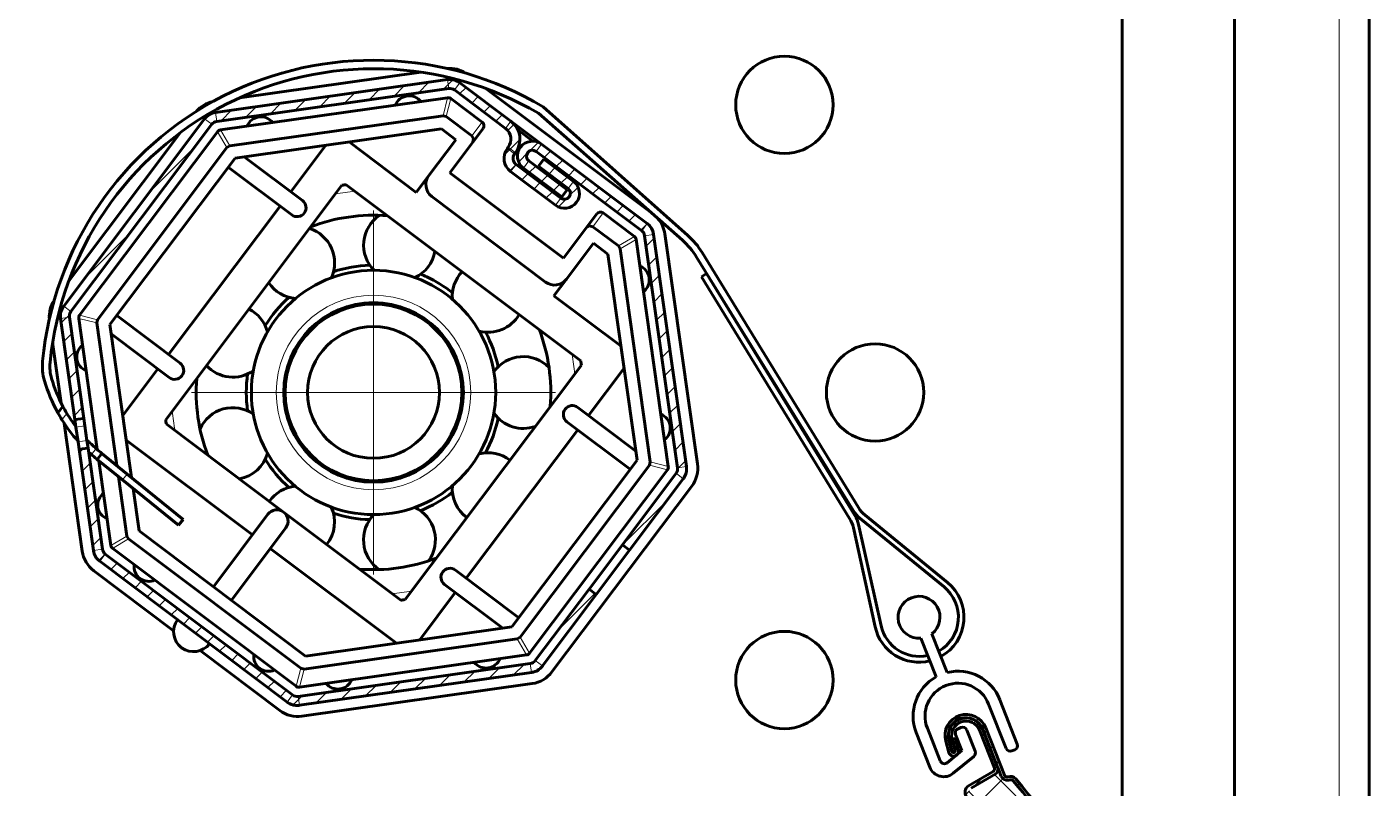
# Model space of a CAD drawing. Header units: millimetres. Extents: x 0 to 841, y 0 to 594.
# Drawn here: x 591.15 to 635.98, y 511.7 to 537.13 of the extents above; entities that cross this region are included whole.
import ezdxf

# ---------------------------------------------------------------- set-up
doc = ezdxf.new("R2010")
doc.units = ezdxf.units.MM
for name, pattern in [('K5LT_AXLED', [19.5, 15, -1.5, 1.5, -1.5]), ('K5LT_BASIC', [0]), ('K5LT_THIN', [0])]:
    doc.linetypes.add(name, pattern=pattern)
doc.layers.add('Системный слой (1)', color=7, linetype='Continuous', true_color=0x909090)
pattern_1 = [(45, (0, 0), (-0.3535534, 0.3535534), [])]

# ---------------------------------------------------------------- blocks, each defined once
blk = doc.blocks.new('U688')
at = {"layer": 'Системный слой (1)', "color": 5, "linetype": 'K5LT_BASIC', "lineweight": 60, "true_color": 0x0000ff}
for start, end in [(0, 180), (180, 0)]:
    blk.add_arc((602.727, 524.919), 4.08, start, end, dxfattribs=at)
blk = doc.blocks.new('U689')
at = {"layer": 'Системный слой (1)', "color": 5, "linetype": 'K5LT_BASIC', "lineweight": 60, "true_color": 0x0000ff}
for start, end in [(0, 180), (180, 0)]:
    blk.add_arc((602.727, 524.919), 3, start, end, dxfattribs=at)
blk = doc.blocks.new('U690')
at = {"layer": 'Системный слой (1)', "color": 7, "linetype": 'K5LT_THIN', "lineweight": 18}
for start, end in [(0, 180), (180, 0)]:
    blk.add_arc((602.727, 524.919), 3.25, start, end, dxfattribs=at)
blk = doc.blocks.new('U691')
at = {"layer": 'Системный слой (1)', "color": 5, "linetype": 'K5LT_BASIC', "lineweight": 60, "true_color": 0x0000ff}
for start, end in [(0, 180), (180, 0)]:
    blk.add_arc((616.448, 534.527), 1.625, start, end, dxfattribs=at)
blk = doc.blocks.new('U692')
at = {"layer": 'Системный слой (1)', "color": 5, "linetype": 'K5LT_BASIC', "lineweight": 60, "true_color": 0x0000ff}
for start, end in [(0, 180), (180, 0)]:
    blk.add_arc((616.448, 515.312), 1.625, start, end, dxfattribs=at)
blk = doc.blocks.new('U693')
at = {"layer": 'Системный слой (1)', "color": 5, "linetype": 'K5LT_BASIC', "lineweight": 60, "true_color": 0x0000ff}
for start, end in [(0, 180), (180, 0)]:
    blk.add_arc((619.477, 524.919), 1.625, start, end, dxfattribs=at)
blk = doc.blocks.new('U697')
at = {"layer": 'Системный слой (1)', "color": 5, "linetype": 'K5LT_BASIC', "lineweight": 60, "true_color": 0x0000ff}
for start, end in [(0, 180), (180, 0)]:
    blk.add_arc((602.727, 524.919), 2.95, start, end, dxfattribs=at)
blk = doc.blocks.new('U698')
at = {"layer": 'Системный слой (1)', "color": 5, "linetype": 'K5LT_BASIC', "lineweight": 60, "true_color": 0x0000ff}
for start, end in [(0, 180), (180, 0)]:
    blk.add_arc((602.727, 524.919), 2.2, start, end, dxfattribs=at)
blk = doc.blocks.new('U701')
at = {"layer": 'Системный слой (1)', "color": 5, "linetype": 'K5LT_BASIC', "lineweight": 60, "true_color": 0x0000ff}
for p, q in [((606.071, 533.393), (606.013, 533.492)), ((606.041, 533.28), (606.071, 533.393))]:
    blk.add_line(p, q, dxfattribs=at)
blk = doc.blocks.new('U702')
at = {"layer": 'Системный слой (1)', "color": 5, "linetype": 'K5LT_BASIC', "lineweight": 60, "true_color": 0x0000ff}
for p, q in [((609.938, 530.485), (609.838, 530.426)), ((610.05, 530.457), (609.938, 530.485))]:
    blk.add_line(p, q, dxfattribs=at)
blk = doc.blocks.new('U762')
at = {"layer": 'Системный слой (1)', "color": 30, "linetype": 'K5LT_AXLED', "lineweight": 18, "true_color": 0xff8000}
for q in [(602.727, 530.999), (596.647, 524.919), (602.727, 518.839), (608.807, 524.919)]:
    blk.add_line((602.727, 524.919), q, dxfattribs=at)

msp = doc.modelspace()

# ---------------------------------------------------------------- hatches: boundary and pattern name
at = {"layer": 'Системный слой (1)'}
h = msp.add_hatch(dxfattribs=at)
h.set_pattern_fill('Металл', angle=45, style=0, pattern_type=0)
h.set_pattern_definition(pattern_1)
h.paths.add_polyline_path([(609.4051, 531.9716), (609.2248, 531.7318), (609.3027, 531.6), (609.2645, 531.4518), (609.1327, 531.3739), (608.9845, 531.4121), (608.8042, 531.1723), (609.1748, 531.0769), (609.5043, 531.2715), (609.5997, 531.6421)])
h.paths.add_polyline_path([(608.3682, 515.7813), (608.1284, 515.9616), (607.9636, 515.8643), (608.0057, 515.5673)])
h.paths.add_polyline_path([(607.7356, 532.4135), (607.9159, 532.6533), (607.838, 532.7851), (607.8762, 532.9333), (608.008, 533.0112), (608.1562, 532.973), (608.3365, 533.2128), (607.9659, 533.3082), (607.6364, 533.1136), (607.541, 532.743)])
h.paths.add_polyline_path([(609.2248, 531.7318), (609.4051, 531.9716), (608.4179, 532.7137), (608.2377, 532.4739)])
h.paths.add_polyline_path([(607.3055, 532.299), (607.4857, 532.5388), (607.3884, 532.7035), (607.4361, 532.8888), (607.1964, 533.0691), (607.0914, 532.6614)])
h.paths.add_polyline_path([(607.9159, 532.6533), (607.7356, 532.4135), (609.0145, 531.452), (609.1948, 531.6918)])
h.paths.add_polyline_path([(611.865, 530.5602), (611.6847, 530.3204), (611.782, 530.1557), (612.079, 530.1978)])
h.paths.add_polyline_path([(607.4857, 532.5388), (607.3055, 532.299), (608.8042, 531.1723), (608.9845, 531.4121)])
h.paths.add_polyline_path([(607.3174, 533.979), (607.1371, 533.7392), (607.3123, 533.4426), (607.2264, 533.1091), (607.4662, 532.9288), (607.6093, 533.4847)])
h.paths.add_polyline_path([(611.6847, 530.3204), (611.865, 530.5602), (608.3365, 533.2128), (608.1562, 532.973)])
h.paths.add_polyline_path([(613.1774, 522.4466), (612.8803, 522.4045), (612.8326, 522.2192), (613.0724, 522.0389)])
h.paths.add_polyline_path([(605.1997, 535.3694), (605.2418, 535.0724), (605.4271, 535.0247), (605.6074, 535.2645)])
h.paths.add_polyline_path([(607.4662, 532.9288), (607.2264, 533.1091), (607.1964, 533.0691), (607.4361, 532.8888)])
h.paths.add_polyline_path([(612.8803, 522.4045), (613.1774, 522.4466), (612.079, 530.1978), (611.782, 530.1557)])
h.paths.add_polyline_path([(613.0724, 522.0389), (612.8326, 522.2192), (611.0373, 519.8311), (611.2771, 519.6508)])
h.paths.add_polyline_path([(597.0861, 534.057), (597.3259, 533.8768), (597.4906, 533.9741), (597.4485, 534.2711)])
h.paths.add_polyline_path([(605.6074, 535.2645), (605.4271, 535.0247), (607.1371, 533.7392), (607.3174, 533.979)])
h.paths.add_polyline_path([(608.1284, 515.9616), (608.3682, 515.7813), (610.1635, 518.1694), (609.9237, 518.3497)])
h.paths.add_polyline_path([(600.2545, 514.4689), (600.2124, 514.7659), (600.0271, 514.8136), (599.8468, 514.5738)])
h.paths.add_polyline_path([(592.2768, 527.3918), (592.5739, 527.4339), (592.6216, 527.6192), (592.3818, 527.7994)])
h.paths.add_polyline_path([(597.4485, 534.2711), (597.4906, 533.9741), (605.2418, 535.0724), (605.1997, 535.3694)])
h.paths.add_polyline_path([(600.2124, 514.7659), (600.2545, 514.4689), (608.0057, 515.5673), (607.9636, 515.8643)])
h.paths.add_polyline_path([(593.5893, 519.2781), (593.7695, 519.5179), (593.6722, 519.6827), (593.3752, 519.6406)])
h.paths.add_polyline_path([(592.5739, 527.4339), (592.2768, 527.3918), (592.7559, 524.0112), (593.0529, 524.0533)])
h.paths.add_polyline_path([(592.3818, 527.7994), (592.6216, 527.6192), (597.3259, 533.8768), (597.0861, 534.057)])
h.paths.add_polyline_path([(593.7695, 519.5179), (593.5893, 519.2781), (599.8468, 514.5738), (600.0271, 514.8136)])
h.paths.add_polyline_path([(593.3752, 519.6406), (593.6722, 519.6827), (593.1932, 523.0632), (592.8962, 523.0211)])
h = msp.add_hatch(dxfattribs=at)
h.set_pattern_fill('Металл', angle=45, style=0, pattern_type=0)
h.set_pattern_definition(pattern_1)
h.paths.add_polyline_path([(622.0489, 513.3286), (622.0959, 513.6972), (622.3898, 513.9246), (622.7584, 513.8776), (622.9691, 513.6341), (623.4663, 512.3717), (623.4565, 512.2958), (623.4207, 512.2596), (622.5995, 511.7742), (622.4883, 511.6262), (622.5144, 511.443), (622.5372, 511.4108), (625.3789, 507.3968), (627.5334, 502.9758), (627.8353, 502.1687), (628.1682, 501.186), (629.2807, 496.3955), (629.5684, 493.487), (629.5403, 492.6493), (629.6063, 492.1376), (630.1327, 490.7973), (630.3026, 490.6209), (630.5475, 490.6164), (630.6226, 490.6583), (631.2562, 491.1351), (631.2991, 491.2076), (631.2782, 491.2891), (631.2057, 491.332), (631.1242, 491.3111), (630.4906, 490.8343), (630.4164, 490.8152), (630.3506, 490.8542), (630.3375, 490.8777), (629.8111, 492.2181), (629.823, 492.8609), (630.286, 493.307), (630.9288, 493.2951), (631.3749, 492.8321), (631.9633, 491.3335), (632.0961, 491.1957), (632.2874, 491.1922), (632.4252, 491.3249), (632.4394, 491.4821), (631.129, 498.5654), (630.1015, 501.805), (630.0226, 501.9221), (629.7196, 502.1987), (629.6709, 502.3027), (629.6713, 502.3229), (629.7077, 502.7278), (629.6865, 502.8682), (627.3222, 507.5896), (624.2727, 511.9004), (624.1803, 512.0115), (624.0069, 512.0913), (623.9106, 512.0758), (623.8997, 512.0731), (623.8259, 512.0929), (623.7947, 512.1333), (623.174, 513.714), (622.7993, 514.1028), (622.2595, 514.1128), (621.8707, 513.7381), (621.8366, 513.2708), (621.9391, 512.8942), (622.0164, 512.7944), (622.1417, 512.7784), (622.2415, 512.8557), (622.2575, 512.9809), (622.2575, 512.9809), (622.1536, 513.3627), (622.0536, 513.3301), (622.1551, 512.9574), (622.149, 512.9138), (622.1138, 512.8873), (622.0702, 512.8935), (622.0438, 512.9286), (621.9427, 513.2997), (622.0004, 513.7518), (622.3609, 514.0307), (622.813, 513.973), (623.0716, 513.6738), (623.6928, 512.0919), (623.806, 511.9784), (623.9371, 511.9686), (623.9441, 511.9709), (624.0508, 511.9709), (624.1017, 511.9345), (627.1626, 507.6419), (628.3333, 505.5443), (629.5884, 502.8178), (629.599, 502.7476), (629.5635, 502.3525), (629.6321, 502.1333), (629.6601, 502.1041), (629.9557, 501.8342), (629.9952, 501.7757), (631.023, 498.536), (632.3337, 491.4421), (632.3061, 491.3391), (632.2138, 491.2858), (632.1108, 491.3135), (632.066, 491.373), (631.4773, 492.8723), (630.9727, 493.3959), (630.2458, 493.4093), (629.7222, 492.9048), (629.7087, 492.1778), (630.2351, 490.8375), (630.3466, 490.7217), (630.5073, 490.7188), (630.5566, 490.7463), (631.1726, 491.2099), (631.1744, 491.2103), (631.1761, 491.2094), (631.1766, 491.2075), (631.1756, 491.2059), (630.5571, 490.7404), (630.3971, 490.7018), (630.2567, 490.7877), (630.2305, 490.8355), (629.7041, 492.176), (629.6899, 492.8357), (629.1618, 497.7179), (627.8493, 502.4499), (625.787, 506.9065), (623.0296, 510.9699), (622.6448, 511.4385), (622.6048, 511.5653), (622.6663, 511.6832), (622.6895, 511.6996), (623.4832, 512.1687), (623.5751, 512.2911), (623.5799, 512.3657), (623.067, 513.6719), (622.7534, 513.9974), (622.3015, 514.0058), (621.9761, 513.6922), (621.9463, 513.3057), (622.0486, 512.9299), (622.1503, 512.9561)])
h = msp.add_hatch(dxfattribs=at)
h.set_pattern_fill('Неметалл', angle=45, style=0, pattern_type=0)
h.set_pattern_definition([(45, (0, 0), (-0.7071068, 0.7071068), []), (135, (0, 0), (-0.7071068, -0.7071068), [])])
h.paths.add_polyline_path([(633.7903, 386.2725), (633.6311, 388.281), (632.6673, 393.4643), (631.9707, 395.7632), (631.8979, 395.8412), (631.8366, 395.8537), (631.8292, 395.854), (631.6896, 395.933), (631.6453, 396.0567), (631.643, 396.3575), (631.638, 396.3528), (631.5472, 396.2295), (631.4771, 396.2035), (630.568, 396.05), (630.4554, 395.9794), (630.4257, 395.8498), (630.4327, 395.8222), (631.6465, 391.064), (632.073, 386.1719), (632.0731, 386.1526), (632.1547, 386.1622), (632.7232, 386.2183), (633.2916, 386.2572)])
h.paths.add_polyline_path([(633.2629, 381.2553), (632.7232, 381.2183), (632.1547, 381.1622), (631.5863, 381.095), (631.0208, 381.0242), (630.3432, 378.8532), (630.3257, 378.8235), (630.958, 379.1823), (631.6589, 378.9889), (632.0178, 378.3565), (632.025, 378.2468), (632.0373, 376.6361), (632.0789, 376.538), (632.1776, 376.4979), (632.2758, 376.5395), (632.312, 376.6046)])
h.paths.add_polyline_path([(631.643, 375.8804), (631.638, 375.8756), (631.5472, 375.7524), (631.4771, 375.7264), (630.568, 375.5729), (630.4554, 375.5023), (630.4257, 375.3727), (630.4327, 375.3451), (631.6465, 370.5869), (632.073, 365.6948), (631.7008, 360.7982), (630.5398, 356.0268), (630.3432, 355.4532), (630.3257, 355.4235), (630.958, 355.7823), (631.6589, 355.5889), (632.0178, 354.9565), (632.025, 354.8468), (632.0373, 353.2361), (632.0789, 353.138), (632.1776, 353.0979), (632.2758, 353.1395), (632.312, 353.2046), (633.6305, 360.2971), (633.832, 363.6899), (633.8162, 363.7587), (633.6369, 364.1166), (633.6204, 364.3457), (633.6358, 364.3831), (633.8104, 364.7393), (633.8257, 364.8086), (633.6311, 367.8039), (632.6673, 372.9871), (631.9707, 375.2861), (631.8979, 375.3641), (631.8366, 375.3766), (631.8292, 375.3769), (631.6896, 375.4558), (631.6453, 375.5796)])
h.paths.add_polyline_path([(632.0373, 397.1133), (632.0789, 397.0151), (632.1777, 396.975), (632.2758, 397.0166), (632.312, 397.0817), (633.6305, 404.1742), (633.832, 407.5671), (633.8162, 407.6358), (633.6369, 407.9938), (633.6204, 408.2228), (633.6358, 408.2602), (633.8105, 408.6164), (633.8257, 408.6857), (633.6311, 411.681), (632.6673, 416.8643), (631.9707, 419.1632), (631.8979, 419.2412), (631.8366, 419.2537), (631.8292, 419.254), (631.6896, 419.333), (631.6453, 419.4567), (631.643, 419.7575), (631.638, 419.7528), (631.5472, 419.6295), (631.4771, 419.6035), (630.568, 419.45), (630.4554, 419.3794), (630.4257, 419.2498), (630.4327, 419.2222), (631.6465, 414.464), (632.073, 409.5719), (631.7008, 404.6753), (630.5398, 399.9039), (630.3432, 399.3303), (630.3257, 399.3006), (630.958, 399.6594), (631.6589, 399.466), (632.0178, 398.8336), (632.025, 398.7239)])
h.paths.add_polyline_path([(631.643, 352.4804), (631.638, 352.4756), (631.5472, 352.3524), (631.4771, 352.3264), (630.568, 352.1729), (630.4554, 352.1023), (630.4257, 351.9727), (630.4327, 351.9451), (631.6465, 347.1869), (632.073, 342.2948), (631.7008, 337.3982), (630.5398, 332.6268), (630.3432, 332.0532), (630.3257, 332.0235), (630.958, 332.3823), (631.6589, 332.1889), (632.0178, 331.5565), (632.025, 331.4468), (632.0373, 329.8361), (632.0789, 329.738), (632.1776, 329.6979), (632.2758, 329.7395), (632.312, 329.8046), (633.6305, 336.8971), (633.832, 340.2899), (633.8162, 340.3587), (633.6369, 340.7166), (633.6204, 340.9457), (633.6358, 340.9831), (633.8104, 341.3393), (633.8257, 341.4086), (633.6311, 344.4039), (632.6673, 349.5871), (631.9707, 351.8861), (631.8979, 351.9641), (631.8366, 351.9766), (631.8292, 351.9769), (631.6896, 352.0558), (631.6453, 352.1796)])
h.paths.add_polyline_path([(632.0373, 420.5133), (632.0789, 420.4151), (632.1777, 420.375), (632.2758, 420.4166), (632.312, 420.4817), (633.6305, 427.5742), (633.832, 430.9671), (633.8162, 431.0358), (633.6369, 431.3938), (633.6204, 431.6228), (633.6358, 431.6602), (633.8105, 432.0164), (633.8257, 432.0857), (633.6311, 435.081), (632.6673, 440.2643), (631.9707, 442.5632), (631.8979, 442.6412), (631.8366, 442.6537), (631.8292, 442.654), (631.6896, 442.733), (631.6453, 442.8567), (631.643, 443.1575), (631.638, 443.1528), (631.5472, 443.0295), (631.4771, 443.0035), (630.568, 442.85), (630.4554, 442.7794), (630.4257, 442.6498), (630.4327, 442.6222), (631.6465, 437.864), (632.073, 432.9719), (631.7008, 428.0753), (630.5398, 423.3039), (630.3432, 422.7303), (630.3257, 422.7006), (630.958, 423.0594), (631.6589, 422.866), (632.0178, 422.2336), (632.025, 422.1239)])
h.paths.add_polyline_path([(631.643, 329.0804), (631.638, 329.0756), (631.5472, 328.9524), (631.4771, 328.9264), (630.568, 328.7729), (630.4554, 328.7023), (630.4257, 328.5727), (630.4327, 328.5451), (631.6465, 323.7869), (632.073, 318.8948), (631.7008, 313.9982), (630.5398, 309.2268), (630.3432, 308.6532), (630.3257, 308.6235), (630.958, 308.9823), (631.6589, 308.7889), (632.0178, 308.1565), (632.025, 308.0468), (632.0373, 306.4361), (632.0789, 306.338), (632.1776, 306.2979), (632.2758, 306.3395), (632.312, 306.4046), (633.6305, 313.4971), (633.832, 316.8899), (633.8162, 316.9587), (633.6369, 317.3166), (633.6204, 317.5457), (633.6358, 317.5831), (633.8104, 317.9393), (633.8257, 318.0086), (633.6311, 321.0039), (632.6673, 326.1871), (631.9707, 328.4861), (631.8979, 328.5641), (631.8366, 328.5766), (631.8292, 328.5769), (631.6896, 328.6558), (631.6453, 328.7796)])
h.paths.add_polyline_path([(632.0373, 443.9133), (632.0789, 443.8151), (632.1777, 443.775), (632.2758, 443.8166), (632.312, 443.8817), (633.6305, 450.9742), (633.832, 454.3671), (633.8162, 454.4358), (633.6369, 454.7938), (633.6204, 455.0228), (633.6358, 455.0602), (633.8105, 455.4164), (633.8257, 455.4857), (633.6311, 458.481), (632.6673, 463.6643), (631.9707, 465.9632), (631.8979, 466.0412), (631.8366, 466.0537), (631.8292, 466.054), (631.6896, 466.133), (631.6453, 466.2567), (631.643, 466.5575), (631.638, 466.5528), (631.5472, 466.4295), (631.4771, 466.4035), (630.568, 466.25), (630.4554, 466.1794), (630.4257, 466.0498), (630.4327, 466.0222), (631.6465, 461.264), (632.073, 456.3719), (631.7008, 451.4753), (630.5398, 446.7039), (630.3432, 446.1303), (630.3257, 446.1006), (630.958, 446.4594), (631.6589, 446.266), (632.0178, 445.6336), (632.025, 445.5239)])
h.paths.add_polyline_path([(631.643, 305.6804), (631.638, 305.6756), (631.5472, 305.5524), (631.4771, 305.5264), (630.568, 305.3729), (630.4554, 305.3023), (630.4257, 305.1727), (630.4327, 305.1451), (631.6465, 300.3869), (632.073, 295.4948), (631.7008, 290.5982), (630.5398, 285.8268), (630.3432, 285.2532), (630.3257, 285.2235), (630.958, 285.5823), (631.6589, 285.3889), (632.0178, 284.7565), (632.025, 284.6468), (632.0373, 283.0361), (632.0789, 282.938), (632.1776, 282.8979), (632.2758, 282.9395), (632.312, 283.0046), (633.6305, 290.0971), (633.832, 293.4899), (633.8162, 293.5587), (633.6369, 293.9166), (633.6204, 294.1457), (633.6358, 294.1831), (633.8104, 294.5393), (633.8257, 294.6086), (633.6311, 297.6039), (632.6673, 302.7871), (631.9707, 305.0861), (631.8979, 305.1641), (631.8366, 305.1766), (631.8292, 305.1769), (631.6896, 305.2558), (631.6453, 305.3796)])
h.paths.add_polyline_path([(632.0373, 467.3133), (632.0789, 467.2151), (632.1777, 467.175), (632.2758, 467.2166), (632.312, 467.2817), (633.6305, 474.3742), (633.832, 477.7671), (633.8162, 477.8358), (633.6369, 478.1938), (633.6204, 478.4228), (633.6358, 478.4602), (633.8105, 478.8164), (633.8257, 478.8857), (633.6311, 481.881), (632.6673, 487.0643), (631.9707, 489.3632), (631.8979, 489.4412), (631.8366, 489.4537), (631.8292, 489.454), (631.6896, 489.533), (631.6453, 489.6567), (631.643, 489.9575), (631.638, 489.9528), (631.5472, 489.8295), (631.4771, 489.8035), (630.568, 489.65), (630.4554, 489.5794), (630.4257, 489.4498), (630.4327, 489.4222), (631.6465, 484.664), (632.073, 479.7719), (631.7008, 474.8753), (630.5398, 470.1039), (630.3432, 469.5303), (630.3257, 469.5006), (630.958, 469.8594), (631.6589, 469.666), (632.0178, 469.0336), (632.025, 468.9239)])
h.paths.add_polyline_path([(631.643, 282.2804), (631.638, 282.2756), (631.5472, 282.1524), (631.4771, 282.1264), (630.568, 281.9729), (630.4554, 281.9023), (630.4257, 281.7727), (630.4327, 281.7451), (631.6465, 276.9869), (632.073, 272.0948), (631.7008, 267.1982), (630.5398, 262.4268), (630.3432, 261.8532), (630.3257, 261.8235), (630.958, 262.1823), (631.6589, 261.9889), (632.0178, 261.3565), (632.025, 261.2468), (632.0373, 259.6361), (632.0789, 259.538), (632.1776, 259.4979), (632.2758, 259.5395), (632.312, 259.6046), (633.6305, 266.6971), (633.832, 270.0899), (633.8162, 270.1587), (633.6369, 270.5166), (633.6204, 270.7457), (633.6358, 270.7831), (633.8104, 271.1393), (633.8257, 271.2086), (633.6311, 274.2039), (632.6673, 279.3871), (631.9707, 281.6861), (631.8979, 281.7641), (631.8366, 281.7766), (631.8292, 281.7769), (631.6896, 281.8558), (631.6453, 281.9796)])
h.paths.add_polyline_path([(632.066, 491.373), (632.14, 491.2963), (632.2465, 491.2943), (632.3233, 491.3683), (632.3337, 491.4421), (631.023, 498.536), (629.9952, 501.7757), (629.9557, 501.8342), (629.6601, 502.1041), (629.5627, 502.312), (629.5635, 502.3525), (629.599, 502.7476), (629.5884, 502.8178), (628.3333, 505.5443), (625.5759, 510.0379), (624.1017, 511.9345), (624.0058, 511.9813), (623.9441, 511.9709), (623.9371, 511.9686), (623.7785, 511.9923), (623.6928, 512.0919), (623.5828, 512.3719), (623.5799, 512.3657), (623.5393, 512.2181), (623.4832, 512.1687), (622.6895, 511.6996), (622.6096, 511.5933), (622.6283, 511.4617), (622.6448, 511.4385), (625.4832, 507.4313), (627.6345, 503.0169), (629.0418, 498.3123), (629.6679, 493.4417), (629.6899, 492.8357), (629.6842, 492.8017), (630.1459, 493.3633), (630.8696, 493.4339), (631.4312, 492.9721), (631.4773, 492.8723)])

# ---------------------------------------------------------------- linework, layer by layer
at = {"layer": 'Системный слой (1)', "color": 5, "linetype": 'K5LT_BASIC', "lineweight": 60, "true_color": 0x0000ff}
for p, q in [((635.9771, 556.0692), (635.9771, 502.5692)), ((631.4771, 552.0692), (631.4771, 506.6692)), ((627.7271, 506.8961), (627.7271, 548.4192)), ((605.1997, 535.3694), (597.4485, 534.2711)), ((604.3067, 535.6216), (598.2559, 534.7642)), ((605.2202, 535.3723), (605.1997, 535.3694)), ((605.6074, 535.2645), (605.5908, 535.2769)), ((607.3174, 533.979), (605.6074, 535.2645)), ((597.4906, 533.9741), (605.2418, 535.0724)), ((605.4271, 535.0247), (607.1371, 533.7392)), ((611.9638, 530.9551), (606.4933, 535.0677)), ((605.2019, 534.7637), (597.6147, 533.6886)), ((606.3573, 533.9501), (605.3131, 534.7351)), ((608.3923, 534.4646), (613.2286, 530.1613)), ((597.0861, 534.057), (592.3818, 527.7994)), ((597.0985, 534.0736), (597.0861, 534.057)), ((597.4485, 534.2711), (597.428, 534.2682)), ((605.0482, 534.1632), (597.9292, 533.1544)), ((605.1577, 534.135), (605.0482, 534.1632)), ((606.013, 533.492), (605.1577, 534.135)), ((608.3365, 533.2128), (607.3174, 533.979)), ((613.042, 530.0035), (608.2343, 534.2465)), ((596.27, 533.5956), (592.5585, 528.6586)), ((592.6216, 527.6192), (597.3259, 533.8768)), ((597.5159, 533.6303), (592.9111, 527.5051)), ((604.9936, 533.7242), (598.1036, 532.7479)), ((605.4767, 533.3611), (604.9936, 533.7242)), ((606.3871, 533.74), (606.0414, 533.2801)), ((608.0507, 533.3129), (607.5495, 533.6897)), ((597.8319, 533.0969), (593.5113, 527.3497)), ((597.9292, 533.1544), (597.8319, 533.0969)), ((599.9664, 531.6235), (601.1346, 533.1774)), ((601.9131, 533.2877), (604.1547, 531.6026)), ((604.5753, 532.1621), (605.4767, 533.3611)), ((605.2754, 532.2613), (606.0414, 533.2801)), ((607.2264, 533.1091), (607.1964, 533.0691)), ((611.865, 530.5602), (608.3365, 533.2128)), ((598.1036, 532.7479), (593.922, 527.1856)), ((598.4125, 532.7917), (600.3545, 531.3318)), ((607.4361, 532.8888), (607.4662, 532.9288)), ((609.1948, 531.6918), (607.9159, 532.6533)), ((608.1562, 532.973), (611.6847, 530.3204)), ((608.4179, 532.7137), (608.2377, 532.4739)), ((608.4179, 532.7137), (609.4051, 531.9716)), ((599.9939, 530.8522), (597.8756, 532.4447)), ((604.1547, 531.6026), (604.5753, 532.1621)), ((605.2754, 532.2613), (609.0722, 529.407)), ((607.3055, 532.299), (608.8042, 531.1723)), ((608.9845, 531.4121), (607.4857, 532.5388)), ((609.0145, 531.452), (607.7356, 532.4135)), ((608.2377, 532.4739), (609.2248, 531.7318)), ((601.6743, 531.8395), (595.7867, 524.0079)), ((609.6475, 525.9719), (601.8158, 531.8596)), ((609.0145, 531.452), (609.1948, 531.6918)), ((608.4713, 528.6077), (604.6745, 531.462)), ((595.8803, 526.1881), (599.6059, 531.1439)), ((609.8381, 530.4258), (610.1839, 530.8857)), ((611.4382, 530.1304), (610.3939, 530.9155)), ((609.0722, 529.407), (609.8381, 530.4258)), ((610.9049, 529.8144), (610.0496, 530.4574)), ((611.8815, 530.5478), (611.865, 530.5602)), ((610.0728, 529.9058), (609.1714, 528.7069)), ((610.5559, 529.5427), (610.0728, 529.9058)), ((612.5717, 522.4444), (611.4966, 530.0316)), ((611.782, 530.1557), (612.8803, 522.4045)), ((612.079, 530.1978), (612.0761, 530.2183)), ((613.1774, 522.4466), (612.079, 530.1978)), ((613.5443, 522.5299), (612.4547, 530.2196)), ((611.5322, 522.6527), (610.5559, 529.5427)), ((610.9624, 529.7171), (610.9049, 529.8144)), ((611.9711, 522.5981), (610.9624, 529.7171)), ((618.7596, 520.9616), (613.514, 529.444)), ((613.6984, 529.5998), (618.9248, 521.071)), ((609.1714, 528.7069), (608.7508, 528.1473)), ((613.6753, 528.7867), (613.8458, 528.8913)), ((618.6282, 520.7087), (613.6753, 528.7867)), ((613.8458, 528.8913), (618.8002, 520.8107)), ((608.7508, 528.1473), (610.9924, 526.4622)), ((592.3818, 527.7994), (592.3693, 527.7829)), ((592.2739, 527.4123), (592.2768, 527.3918)), ((592.2768, 527.3918), (592.7559, 524.0112)), ((593.0529, 524.0533), (592.5739, 527.4339)), ((592.8825, 527.3939), (593.5035, 523.0116)), ((593.5113, 527.3497), (593.4831, 527.2402)), ((593.4831, 527.2402), (594.1583, 522.4751)), ((593.922, 527.1856), (594.6459, 522.0773)), ((594.15, 527.4889), (596.2683, 525.8964)), ((595.9077, 525.4168), (593.9658, 526.8767)), ((592.0122, 526.5868), (592.2994, 524.5595)), ((603.7799, 517.9988), (609.6675, 525.8305)), ((594.3515, 524.1546), (595.5197, 525.7086)), ((611.0957, 525.7332), (609.9062, 524.151)), ((592.1845, 524.2402), (592.3552, 524.4509)), ((593.0529, 524.0533), (592.7559, 524.0112)), ((593.0529, 524.0533), (593.088, 523.8058)), ((609.5465, 524.4215), (611.4884, 522.9616)), ((592.3936, 523.8949), (592.9995, 519.6187)), ((592.7559, 524.0112), (592.7909, 523.7637)), ((592.7909, 523.7637), (592.8611, 523.2686)), ((593.1581, 523.3107), (593.088, 523.8058)), ((595.8067, 523.8664), (599.7226, 520.9226)), ((609.5457, 523.6714), (605.8201, 518.7157)), ((611.3042, 522.3494), (609.1859, 523.9419)), ((592.8611, 523.2686), (592.8962, 523.0211)), ((593.1581, 523.3107), (593.1932, 523.0632)), ((598.6805, 520.1605), (594.4689, 523.3267)), ((592.8962, 523.0211), (593.1932, 523.0632)), ((592.8962, 523.0211), (593.3752, 519.6406)), ((593.6722, 519.6827), (593.1932, 523.0632)), ((593.472, 522.7055), (593.4981, 522.6843)), ((593.6587, 522.8827), (593.4981, 522.6843)), ((593.6055, 522.926), (593.6587, 522.8827)), ((593.6587, 522.8827), (594.5018, 522.1949)), ((593.4981, 522.6843), (594.3435, 521.9995)), ((593.5566, 522.6369), (593.9576, 519.8068)), ((607.3506, 517.0904), (611.5322, 522.6527)), ((607.6224, 516.7414), (611.9429, 522.4886)), ((607.9384, 516.2081), (612.5431, 522.3332)), ((611.9429, 522.4886), (611.9711, 522.5981)), ((613.1803, 522.4261), (613.1774, 522.4466)), ((594.2104, 522.1073), (594.4919, 520.1213)), ((594.3435, 521.9995), (596.2169, 520.4822)), ((594.5018, 522.1949), (596.3698, 520.671)), ((608.6866, 515.5808), (613.3535, 521.7887)), ((612.8326, 522.2192), (611.0373, 519.8311)), ((611.2771, 519.6508), (613.0724, 522.0389)), ((613.0724, 522.0389), (613.0849, 522.0554)), ((594.6975, 521.7128), (594.8983, 520.2957)), ((599.7226, 520.9226), (603.6384, 517.9787)), ((596.3698, 520.671), (596.2169, 520.4822)), ((597.3798, 518.4302), (599.1975, 520.8482)), ((618.9238, 520.5053), (619.6776, 517.1264)), ((621.7806, 518.4231), (618.978, 520.7126)), ((619.1443, 520.8195), (621.8947, 518.5694)), ((594.4919, 520.1213), (594.5494, 520.0239)), ((594.5494, 520.0239), (600.2965, 515.7033)), ((594.8983, 520.2957), (600.4606, 516.1141)), ((599.797, 520.3975), (597.9792, 517.9795)), ((619.4798, 517.0869), (618.7524, 520.4004)), ((593.3752, 519.6406), (593.3781, 519.6201)), ((594.016, 519.7079), (600.1412, 515.1032)), ((603.4916, 516.5436), (599.28, 519.7098)), ((611.0373, 519.8311), (609.9237, 518.3497)), ((611.2771, 519.6508), (610.1635, 518.1694)), ((611.2771, 519.6508), (611.0373, 519.8311)), ((593.5727, 519.2906), (593.5893, 519.2781)), ((593.5893, 519.2781), (599.8468, 514.5738)), ((600.0271, 514.8136), (593.7695, 519.5179)), ((593.3887, 518.9597), (596.0518, 516.9577)), ((605.4603, 518.9861), (607.5786, 517.3937)), ((605.4595, 518.2361), (604.2701, 516.6539)), ((607.0417, 517.0466), (605.0998, 518.5065)), ((609.9237, 518.3497), (608.1284, 515.9616)), ((610.1635, 518.1694), (609.9237, 518.3497)), ((608.3682, 515.7813), (610.1635, 518.1694)), ((600.4606, 516.1141), (607.3506, 517.0904)), ((621.8872, 515.5619), (621.3769, 516.8576)), ((600.406, 515.6752), (607.525, 516.6839)), ((607.525, 516.6839), (607.6224, 516.7414)), ((621.0047, 516.711), (621.5151, 515.4153)), ((596.9337, 516.2947), (599.5967, 514.2928)), ((600.2523, 515.0746), (607.8395, 516.1497)), ((607.9636, 515.8643), (600.2124, 514.7659)), ((600.2545, 514.4689), (608.0057, 515.5673)), ((600.2965, 515.7033), (600.406, 515.6752)), ((608.0057, 515.5673), (608.0262, 515.5702)), ((608.3557, 515.7648), (608.3682, 515.7813)), ((600.3379, 514.102), (608.0276, 515.1916)), ((624.2256, 513.1727), (623.6416, 514.6552)), ((599.8468, 514.5738), (599.8634, 514.5614)), ((600.234, 514.466), (600.2545, 514.4689)), ((623.2695, 514.5086), (623.8534, 513.0261)), ((622.3431, 513.7226), (622.25, 513.686)), ((620.8504, 513.5557), (621.3061, 512.3988)), ((621.653, 512.6097), (621.2225, 513.7023)), ((622.0438, 512.9286), (621.9427, 513.2997)), ((621.9463, 513.3057), (622.0486, 512.9299)), ((622.1503, 512.9561), (622.0489, 513.3286)), ((622.1536, 513.3627), (622.0536, 513.3301)), ((622.0536, 513.3301), (622.1551, 512.9574)), ((622.2575, 512.9809), (622.1536, 513.3627)), ((622.1654, 513.4914), (622.377, 512.9543)), ((622.8156, 512.9324), (622.5376, 513.638)), ((622.9691, 513.6341), (623.4663, 512.3717)), ((623.5799, 512.3657), (623.067, 513.6719)), ((623.0716, 513.6738), (623.6928, 512.0919)), ((623.7947, 512.1333), (623.174, 513.714)), ((621.8366, 513.2708), (621.9391, 512.8942)), ((622.377, 512.9543), (621.8882, 512.5491)), ((622.0486, 512.9299), (622.1503, 512.9561)), ((624.048, 512.9415), (624.141, 512.9782)), ((622.0904, 512.1971), (622.7717, 512.7619)), ((623.4207, 512.2596), (622.5995, 511.7742)), ((623.4832, 512.1687), (622.6895, 511.6996)), ((622.6895, 511.6996), (623.4832, 512.1687)), ((623.5828, 512.3719), (623.5799, 512.3657)), ((623.6928, 512.0919), (623.5828, 512.3719)), ((623.9371, 511.9686), (623.9441, 511.9709)), ((623.9441, 511.9709), (623.9371, 511.9686))]:
    msp.add_line(p, q, dxfattribs=at)
at = {"layer": 'Системный слой (1)', "color": 7, "linetype": 'K5LT_THIN', "lineweight": 18}
for p, q in [((634.9771, 554.6483), (634.9771, 506.6231)), ((605.1997, 535.3694), (605.2418, 535.0724)), ((605.2204, 535.372), (605.2205, 535.3724)), ((605.4271, 535.0247), (605.6074, 535.2645)), ((605.5906, 535.2771), (605.5905, 535.2767)), ((605.0482, 534.1632), (605.2028, 534.7639)), ((605.3123, 534.7357), (605.1577, 534.135)), ((597.0861, 534.057), (597.3259, 533.8768)), ((597.0989, 534.0734), (597.0987, 534.0738)), ((597.4277, 534.2681), (597.4279, 534.2678)), ((597.4906, 533.9741), (597.4485, 534.2711)), ((606.013, 533.492), (606.3573, 533.9501)), ((607.3174, 533.979), (607.1371, 533.7392)), ((597.8319, 533.0969), (597.5164, 533.631)), ((597.6138, 533.6885), (597.9292, 533.1544)), ((607.4361, 532.8888), (607.1964, 533.0691)), ((607.2264, 533.1091), (607.4662, 532.9288)), ((608.1562, 532.973), (608.3365, 533.2128)), ((607.7356, 532.4135), (607.9159, 532.6533)), ((607.3055, 532.299), (607.4857, 532.5388)), ((609.4051, 531.9716), (609.2248, 531.7318)), ((608.9845, 531.4121), (608.8042, 531.1723)), ((610.3939, 530.9155), (610.0496, 530.4574)), ((611.865, 530.5602), (611.6847, 530.3204)), ((611.8814, 530.5474), (611.8817, 530.5476)), ((610.9049, 529.8144), (611.439, 530.1298)), ((611.4964, 530.0325), (610.9624, 529.7171)), ((611.782, 530.1557), (612.079, 530.1978)), ((612.0761, 530.2185), (612.0757, 530.2183)), ((592.3692, 527.7827), (592.3696, 527.7826)), ((592.6216, 527.6192), (592.3818, 527.7994)), ((592.2743, 527.4125), (592.2739, 527.4126)), ((592.2768, 527.3918), (592.5739, 527.4339)), ((593.4831, 527.2402), (592.8824, 527.3949)), ((592.9106, 527.5044), (593.5113, 527.3497)), ((592.4874, 524.2169), (592.3198, 524.01)), ((593.088, 523.8058), (592.7909, 523.7637)), ((593.1581, 523.3107), (592.8611, 523.2686)), ((593.4671, 523.0433), (593.3066, 522.8452)), ((612.5436, 522.334), (611.9429, 522.4886)), ((611.9711, 522.5981), (612.5718, 522.4435)), ((613.1774, 522.4466), (612.8803, 522.4045)), ((613.1799, 522.4259), (613.1803, 522.4258)), ((594.5018, 522.1949), (594.3435, 521.9995)), ((612.8326, 522.2192), (613.0724, 522.0389)), ((613.0851, 522.0557), (613.0846, 522.0558)), ((593.9578, 519.8058), (594.4919, 520.1213)), ((594.5494, 520.0239), (594.0153, 519.7085)), ((593.6722, 519.6827), (593.3752, 519.6406)), ((593.3781, 519.6198), (593.3785, 519.62)), ((593.5728, 519.2909), (593.5725, 519.2907)), ((593.5893, 519.2781), (593.7695, 519.5179)), ((607.8404, 516.1498), (607.525, 516.6839)), ((607.6224, 516.7414), (607.9378, 516.2073)), ((608.3682, 515.7813), (608.1284, 515.9616)), ((600.1419, 515.1026), (600.2965, 515.7033)), ((600.406, 515.6752), (600.2514, 515.0745)), ((607.9636, 515.8643), (608.0057, 515.5673)), ((608.0265, 515.5702), (608.0263, 515.5706)), ((608.3553, 515.7649), (608.3555, 515.7645)), ((600.0271, 514.8136), (599.8468, 514.5738)), ((600.2545, 514.4689), (600.2124, 514.7659)), ((599.8636, 514.5612), (599.8637, 514.5616)), ((600.2338, 514.4664), (600.2337, 514.466))]:
    msp.add_line(p, q, dxfattribs=at)
at = {"layer": 'Системный слой (1)', "color": 5, "linetype": 'K5LT_BASIC', "lineweight": 60, "true_color": 0x0000ff}
for centre, radius, start, end in [((602.7271, 524.9192), 11.1, 59.31101, 174.60627), ((602.7449, 524.8644), 10.87, 59.6681, 174.40661), ((605.2566, 534.7463), 1, 57.00864, 94.12168), ((605.2769, 534.8249), 0.55, 53.06516, 98.06516), ((605.2904, 534.8773), 0.5, 98.03264, 98.06516), ((605.2904, 534.8773), 0.5, 53.09768, 98.03264), ((605.2904, 534.8773), 0.5, 53.06516, 53.09768), ((603.9186, 534.3294), 0.5, 38.06516, 158.06516), ((605.2769, 534.8249), 0.25, 53.06516, 98.06516), ((597.567, 533.6566), 1, 102.00864, 139.12168), ((605.2229, 534.6152), 0.15, 97.70507, 98.06516), ((605.2229, 534.6152), 0.15, 53.42525, 97.70507), ((605.2229, 534.6152), 0.15, 53.06516, 53.42525), ((597.5257, 533.7265), 0.55, 98.06516, 143.06516), ((597.4982, 533.7731), 0.5, 143.03264, 143.06516), ((597.4982, 533.7731), 0.5, 98.09768, 143.03264), ((597.5257, 533.7265), 0.25, 98.06516, 143.06516), ((597.4982, 533.7731), 0.5, 98.06516, 98.09768), ((598.9681, 533.6279), 0.5, 38.06516, 158.06516), ((606.2672, 533.8302), 0.15, 323.06516, 53.06516), ((606.8667, 533.3795), 0.75, 323.06516, 53.06516), ((597.6358, 533.5401), 0.15, 142.70507, 143.06516), ((597.6358, 533.5401), 0.15, 98.42525, 142.70507), ((597.6358, 533.5401), 0.15, 98.06516, 98.42525), ((606.8667, 533.3795), 0.45, 323.06516, 53.06516), ((607.636, 532.7386), 0.55, 143.06516, 233.06516), ((608.0361, 532.8132), 0.5, 53.06516, 233.06516), ((608.0361, 532.8132), 0.2, 53.06516, 233.06516), ((607.636, 532.7386), 0.25, 143.06516, 233.06516), ((604.975, 531.8616), 0.5, 143.06516, 233.06516), ((602.7271, 524.9192), 7, 97.48047, 98.64985), ((609.1047, 531.5719), 0.5, 233.06516, 53.06516), ((609.1047, 531.5719), 0.2, 233.06516, 53.06516), ((600.1742, 531.092), 0.3, 233.06516, 53.06516), ((600.1741, 531.0921), 0.3, 323.06516, 53.06592), ((600.1741, 531.0921), 0.3, 233.0644, 323.06516), ((602.7271, 524.9192), 5.92, 85.43663, 110.69369), ((603.5974, 529.8428), 1.2, 124.15241, 224.67577), ((610.3038, 530.7956), 0.15, 53.06516, 143.06516), ((600.2289, 529.2503), 1.2, 335.27662, 72.56245), ((611.5345, 530.1206), 0.25, 8.06516, 53.06516), ((611.5345, 530.1206), 0.55, 8.06516, 53.06516), ((611.5811, 530.1481), 0.5, 53.03264, 53.06516), ((611.5811, 530.1481), 0.5, 8.09768, 53.03264), ((611.4646, 530.0793), 1, 8.06516, 39.30566), ((611.3481, 530.0105), 0.15, 52.70507, 53.06516), ((611.3481, 530.0105), 0.15, 8.42525, 52.70507), ((611.3481, 530.0105), 0.15, 8.06516, 8.42525), ((611.5811, 530.1481), 0.5, 8.06516, 8.09768), ((611.3877, 528.1291), 2.5, 31.73322, 48.57052), ((611.5668, 528.2936), 2.5, 31.5, 48.3373), ((603.5974, 529.8428), 1.2, 295.27662, 349.88629), ((602.7271, 524.9192), 4.25, 91.63937, 108.31302), ((611.4359, 528.6782), 0.5, 308.06516, 68.06516), ((600.2289, 529.2503), 1.2, 213.56787, 264.67577), ((602.7271, 524.9192), 4.25, 65.2192, 68.31302), ((602.7271, 524.9192), 4.25, 51.63937, 65.2192), ((606.5587, 528.1315), 1.2, 136.85062, 184.67577), ((608.7717, 529.0073), 0.5, 233.06516, 323.06516), ((602.7271, 524.9192), 4.25, 131.63937, 148.31302), ((592.9, 527.4487), 1, 147.00864, 184.12168), ((592.769, 527.4824), 0.5, 143.09768, 188.03264), ((592.8214, 527.4689), 0.55, 143.06516, 188.06516), ((592.769, 527.4824), 0.5, 143.06516, 143.09768), ((592.8214, 527.4689), 0.25, 143.06516, 188.06516), ((598.0294, 526.6312), 1.2, 15.27662, 63.44522), ((592.769, 527.4824), 0.5, 188.03264, 188.06516), ((593.031, 527.415), 0.15, 143.42525, 187.70507), ((593.031, 527.415), 0.15, 187.70507, 188.06516), ((593.031, 527.415), 0.15, 143.06516, 143.42525), ((606.5587, 528.1315), 1.2, 255.27662, 329.2797), ((602.7271, 524.9192), 4.25, 11.63937, 28.31302), ((602.7271, 524.9192), 5.92, 355.43663, 20.69369), ((593.3169, 526.1107), 0.5, 128.06516, 248.06516), ((593.4185, 525.7981), 1.75, 174.60627, 196.37954), ((593.3563, 525.7839), 1.4366, 174.40661, 196.32213), ((596.088, 525.6566), 0.3, 233.06516, 53.06516), ((596.0879, 525.6567), 0.3, 323.06516, 53.06592), ((607.7271, 524.9171), 1.2, 44.15241, 144.67577), ((602.7271, 524.9192), 7, 7.48047, 8.64985), ((596.7469, 526.7768), 4.9696, 196.32213, 207.90556), ((596.0879, 525.6567), 0.3, 233.0644, 323.06516), ((602.7271, 524.9192), 5.92, 175.43663, 200.69369), ((598.0294, 526.6312), 1.2, 222.6851, 304.67577), ((602.7271, 524.9192), 4.25, 171.63937, 188.31302), ((596.7765, 526.7851), 5.25, 196.37954, 208.99555), ((609.3662, 524.1817), 0.3, 53.06516, 233.06516), ((609.3663, 524.1816), 0.3, 53.0644, 143.06516), ((596.7765, 526.7851), 5.25, 208.99555, 211.90946), ((596.7469, 526.7768), 4.9696, 207.90556, 211.00463), ((596.7469, 526.7768), 4.9696, 211.00463, 217.22837), ((598.0279, 523.211), 1.2, 55.27662, 155.79998), ((602.7271, 524.9192), 4.25, 331.63937, 348.31302), ((607.7271, 524.9171), 1.2, 215.27662, 289.69445), ((609.3663, 524.1816), 0.3, 143.06516, 233.06592), ((612.1374, 523.7276), 0.5, 308.06516, 68.06516), ((596.7765, 526.7851), 5.25, 211.90946, 221.72124), ((602.7271, 524.9192), 7, 187.48047, 188.64985), ((596.7469, 526.7768), 4.9696, 223.68808, 228.70096), ((596.7765, 526.7851), 5.25, 227.23869, 228.6299), ((596.7765, 526.7851), 5.25, 228.6299, 230.99285), ((596.7469, 526.7768), 4.9696, 228.70096, 230.79278), ((598.0279, 523.211), 1.2, 280.554, 344.67577), ((602.7271, 524.9192), 4.25, 211.63937, 228.31302), ((606.556, 521.7036), 1.2, 52.7183, 104.67577), ((612.4232, 522.4234), 0.15, 323.06516, 323.42525), ((612.4232, 522.4234), 0.15, 323.42525, 7.70507), ((612.4232, 522.4234), 0.15, 7.70507, 8.06516), ((612.6328, 522.3694), 0.25, 323.06516, 8.06516), ((612.6328, 522.3694), 0.55, 323.06516, 8.06516), ((612.6852, 522.3559), 0.5, 323.09768, 8.03264), ((612.6852, 522.3559), 0.5, 8.03264, 8.06516), ((612.5542, 522.3896), 1, 323.06516, 8.06516), ((606.556, 521.7036), 1.2, 175.27662, 233.41202), ((612.6852, 522.3559), 0.5, 323.06516, 323.09768), ((594.0184, 521.1602), 0.5, 128.06516, 248.06516), ((600.2253, 520.5901), 1.2, 95.27662, 144.80001), ((602.7271, 524.9192), 4.25, 291.63937, 308.31302), ((599.4972, 520.6228), 0.375, 53.06516, 143.06516), ((599.4972, 520.6228), 0.375, 323.06516, 53.06516), ((600.2253, 520.5901), 1.2, 321.33031, 24.67577), ((603.5933, 519.9948), 1.2, 324.15241, 64.67577), ((619.612, 521.4887), 1.0022, 211.73448, 230.75651), ((619.7775, 521.5935), 1, 211.5, 230.71431), ((602.7271, 524.9192), 4.25, 251.63937, 268.31302), ((603.5933, 519.9948), 1.2, 135.27662, 235.79998), ((617.7757, 520.186), 1, 12.38083, 31.51382), ((617.9477, 520.288), 1, 12.54825, 31.51382), ((593.9897, 519.759), 1, 188.06516, 233.06516), ((593.9198, 519.7177), 0.55, 188.06516, 233.06516), ((593.8732, 519.6902), 0.5, 188.06516, 188.09768), ((593.8732, 519.6902), 0.5, 188.09768, 233.03264), ((593.9198, 519.7177), 0.25, 188.06516, 233.06516), ((594.1062, 519.8278), 0.15, 188.06516, 188.42525), ((594.1062, 519.8278), 0.15, 188.42525, 232.70507), ((594.1062, 519.8278), 0.15, 232.70507, 233.06516), ((593.8732, 519.6902), 0.5, 233.03264, 233.06516), ((595.2305, 519.1077), 0.5, 173.06516, 293.06516), ((602.7271, 524.9192), 5.92, 265.43663, 290.69369), ((605.28, 518.7463), 0.3, 53.06516, 233.06516), ((605.2801, 518.7463), 0.3, 143.06516, 233.06592), ((605.2801, 518.7463), 0.3, 53.0644, 143.06516), ((620.9536, 517.4107), 1.3073, 299.90514, 50.75497), ((620.9449, 517.4085), 1.5, 299.16225, 50.71316), ((602.7271, 524.9192), 7, 277.48047, 278.64985), ((620.9449, 517.4085), 0.7, 308.10155, 274.89845), ((596.718, 516.926), 0.667, 143.06516, 323.06516), ((620.9449, 517.4085), 1.5, 192.38083, 283.83774), ((620.9536, 517.4107), 1.3073, 192.56243, 282.30419), ((599.2271, 516.1031), 0.5, 173.06516, 293.06516), ((606.4861, 516.2104), 0.5, 218.06516, 338.06516), ((607.8185, 516.2982), 0.15, 278.06516, 278.42525), ((607.8185, 516.2982), 0.15, 278.42525, 322.70507), ((607.8185, 516.2982), 0.15, 322.70507, 323.06516), ((607.9285, 516.1118), 0.25, 278.06516, 323.06516), ((607.9285, 516.1118), 0.55, 278.06516, 323.06516), ((607.9561, 516.0652), 0.5, 278.06516, 278.09768), ((607.9561, 516.0652), 0.5, 278.09768, 323.03264), ((607.8873, 516.1817), 1, 278.06516, 323.06516), ((607.9561, 516.0652), 0.5, 323.03264, 323.06516), ((622.246, 514.1055), 1.5, 21.5, 103.83774), ((600.2313, 515.2231), 0.15, 233.06516, 233.42525), ((600.2313, 515.2231), 0.15, 233.42525, 277.70507), ((600.2313, 515.2231), 0.15, 277.70507, 278.06516), ((601.5356, 515.5089), 0.5, 218.06516, 338.06516), ((622.246, 514.1055), 1.5, 119.16226, 201.5), ((622.246, 514.1055), 1.1, 21.5, 201.5), ((600.1773, 515.0135), 0.25, 233.06516, 278.06516), ((600.1976, 515.0921), 1, 233.06516, 278.06516), ((600.1773, 515.0135), 0.55, 233.06516, 278.06516), ((600.1638, 514.9611), 0.5, 233.06516, 233.09768), ((600.1638, 514.9611), 0.5, 233.09768, 278.03264), ((600.1638, 514.9611), 0.5, 278.03264, 278.06516), ((622.5173, 513.4561), 0.7055, 21.43887, 195.22851), ((622.5173, 513.4561), 0.5955, 21.43872, 195.22946), ((622.5173, 513.4561), 0.5905, 21.43304, 194.76294), ((622.5174, 513.4561), 0.4855, 21.5, 195.22964), ((622.3981, 513.5831), 0.15, 21.5, 111.5), ((622.305, 513.5464), 0.15, 111.5, 201.5), ((622.0983, 512.9376), 0.165, 195.2285, 15.22946), ((622.0994, 512.943), 0.0575, 194.47798, 14.47798), ((622.676, 512.8774), 0.15, 309.65366, 21.5), ((623.993, 513.0811), 0.15, 201.5, 291.5), ((624.086, 513.1177), 0.15, 291.5, 21.5), ((621.7713, 512.5821), 0.5, 201.5, 309.65366), ((621.7925, 512.6646), 0.15, 201.5, 309.65366), ((623.3698, 512.3456), 0.1, 300.5848, 15.13276), ((623.3814, 512.3409), 0.2, 300.5848, 7.12337), ((623.3814, 512.3409), 0.2, 300.5848, 7.12337), ((623.8864, 512.1719), 0.2095, 202.43794, 284.01188), ((623.8864, 512.1719), 0.2095, 202.43794, 284.01188), ((623.8866, 512.1721), 0.0998, 202.8803, 277.4865), ((623.8931, 512.1227), 0.05, 277.4865, 290.37922), ((623.9974, 511.8421), 0.2493, 42.80084, 110.37922), ((623.9974, 511.8421), 0.1394, 41.52001, 112.46174), ((623.9974, 511.8421), 0.1394, 41.52001, 112.46174), ((597.3838, 489.6457), 34.7943, 27.18944, 39.83581), ((597.3838, 489.6457), 34.7943, 27.18944, 39.83581), ((597.3858, 489.646), 34.9022, 22.26154, 39.85185), ((622.7225, 511.566), 0.2418, 120.5848, 219.95431)]:
    msp.add_arc(centre, radius, start, end, dxfattribs=at)
at = {"layer": 'Системный слой (1)', "color": 7, "linetype": 'K5LT_THIN', "lineweight": 18}
for start, end in [(95.27061, 100.85971), (5.27061, 10.85971), (185.27061, 190.85971), (275.27061, 280.85971)]:
    msp.add_arc((602.7271, 524.9192), 6.75, start, end, dxfattribs=at)

# ---------------------------------------------------------------- block references
at = {"layer": 'Системный слой (1)'}
for name in ['U691', 'U701', 'U762', 'U702', 'U688', 'U690', 'U689', 'U697', 'U698', 'U693', 'U692']:
    msp.add_blockref(name, (0, 0), dxfattribs=at)

doc.saveas('drawing.dxf')
